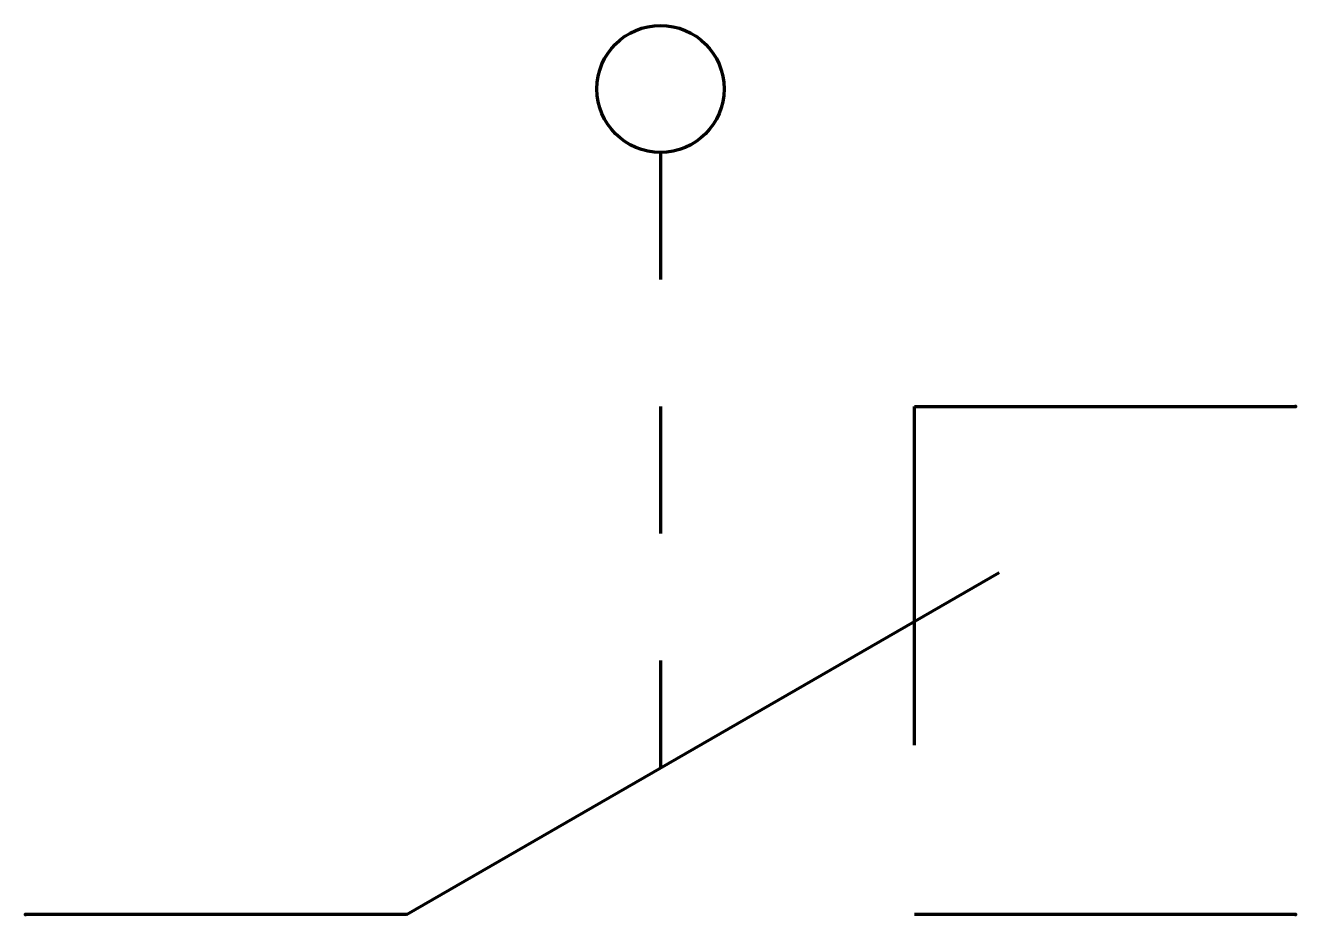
# Model space of a CAD drawing. Header units: millimetres. Extents: x 0 to 15, y 0 to 10.5.
import ezdxf

# ---------------------------------------------------------------- set-up
doc = ezdxf.new("R2010")
doc.units = ezdxf.units.MM
doc.layers.get('0').update_dxf_attribs({"linetype": 'CONTINUOUS', "lineweight": 0})

msp = doc.modelspace()

# ---------------------------------------------------------------- linework, layer by layer
at = {"color": 7, "linetype": 'CONTINUOUS', "lineweight": 70}
for p, q in [((7.5, 9), (7.5, 7.5)), ((7.5, 6), (7.5, 4.5)), ((10.5, 2), (10.5, 6)), ((10.5, 6), (15, 6)), ((4.5, 0), (11.5, 4.04)), ((7.5, 3), (7.5, 1.73)), ((4.5, 0), (0, 0)), ((15, 0), (10.5, 0))]:
    msp.add_line(p, q, dxfattribs=at)
msp.add_circle((7.5, 9.75), 0.75, dxfattribs=at)
for p in [(15, 6), (0, 0), (15, 0)]:
    msp.add_point(p, dxfattribs=at)

doc.saveas('drawing.dxf')
